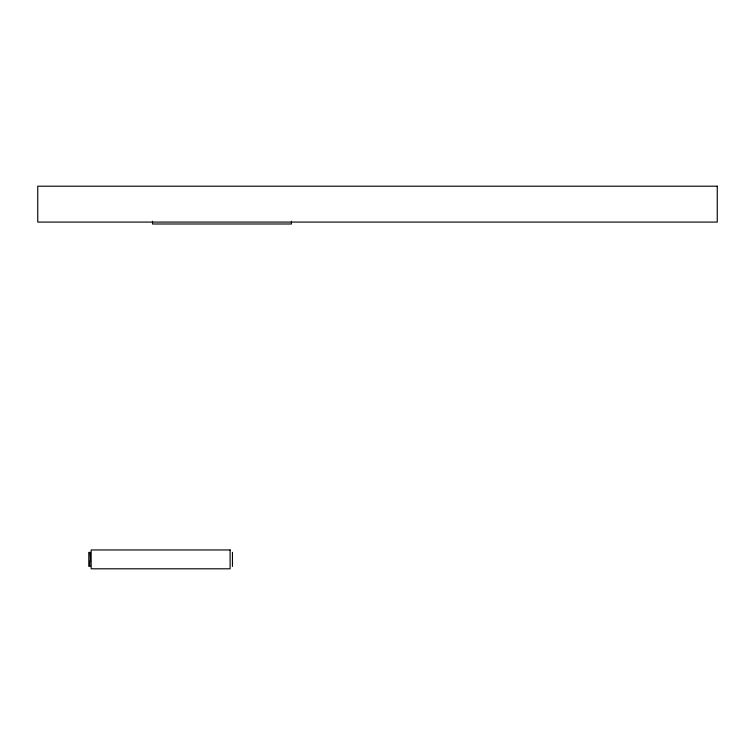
<?xml version="1.0" encoding="UTF-8"?>
<svg xmlns="http://www.w3.org/2000/svg" width="755" height="755" viewBox="0 0 755 755"><rect width="100%" height="100%" fill="white"/><g stroke="black" fill="none" stroke-linecap="round" stroke-linejoin="round"><path stroke-width="1.13" d="M291.458 221.243L291.458 223.999L152.51 223.999L152.51 221.243M232.455 552.32L232.455 566.439M89.977 553.264L89.939 552.198L90.279 559.068A6.946 0.802 -81.9 0 0 89.977 566.373L89.977 566.127M88.797 552.32L88.797 566.373M717.25 186.202L37.75 186.202L37.75 222.083L717.25 222.083L717.25 186.202M230.105 549.961L91.157 549.961L91.157 568.798L230.105 568.798L230.105 549.961"/></g></svg>
